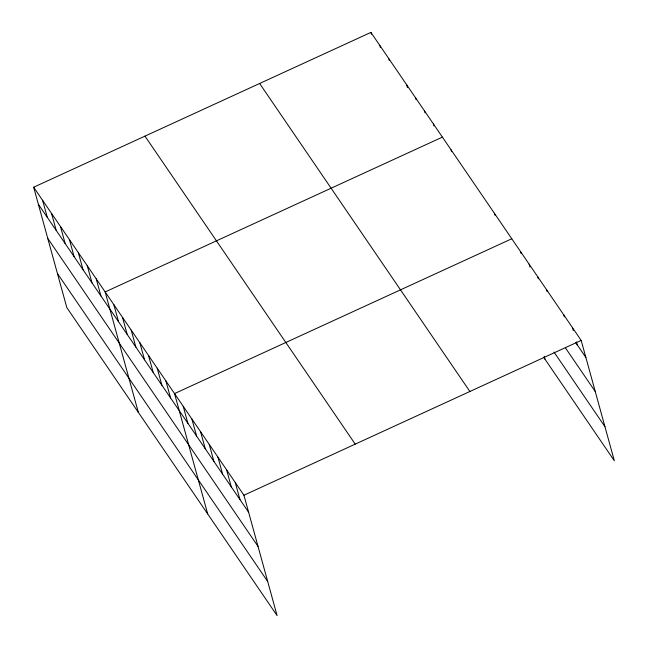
<?xml version="1.0" encoding="UTF-8"?>
<svg xmlns="http://www.w3.org/2000/svg" width="648" height="648" viewBox="0 0 648 648"><rect width="100%" height="100%" fill="white"/><g stroke="black" fill="none" stroke-linecap="round" stroke-linejoin="round"><path stroke-width="0.97" d="M33.664 187.223L243.931 495.226L277.093 615.6L66.825 307.598L33.664 187.223L370.907 32.4L581.175 340.403L614.336 460.777L543.858 357.55M442.398 137.117L105.154 291.94L138.316 412.322M511.79 238.764L174.547 393.579L207.7 513.961M243.931 495.226L581.175 340.403M575.586 342.403L585.881 357.485M565.453 347.903L595.269 391.578M553.991 352.05L604.949 426.692M259.621 83.487L469.889 391.489M144.958 136.129L355.226 444.131M38.37 204.306L248.646 512.309M47.758 238.391L258.034 546.394M57.437 273.513L267.705 581.515M572.5 327.694L573.286 330.545M576.428 341.933L577.206 344.785M563.833 314.993L564.351 316.888M546.483 289.583L547.001 291.479M537.808 276.874L538.334 278.778M529.133 264.173L529.918 267.017M520.457 251.465L520.984 253.368M544.166 356.295L544.944 359.138M494.44 213.354L494.967 215.249M451.073 149.826L451.591 151.721M433.463 124.027L433.982 125.931M424.529 110.938L425.048 112.841M415.587 97.848L416.113 99.752M406.652 84.758L407.438 87.61M388.784 58.579L389.302 60.483M379.841 45.49L380.368 47.385M370.907 32.4L371.434 34.295M235.264 482.517L239.971 499.6M226.589 469.816L231.296 486.899M217.914 457.107L222.62 474.19M209.239 444.398L213.945 461.489M200.564 431.698L205.27 448.781M191.897 418.989L196.603 436.08M183.222 406.288L187.928 423.371M165.872 380.878L170.578 397.961M157.197 368.169L161.903 385.26M148.53 355.469L153.236 372.551M139.855 342.76L144.561 359.851M131.179 330.059L135.886 347.142M122.504 317.35L127.211 334.441M113.829 304.649L118.535 321.732M96.22 278.851L100.926 295.934M87.286 265.761L91.992 282.844M78.351 252.671L83.057 269.754M69.409 239.582L74.115 256.665M60.475 226.492L65.181 243.575M51.54 213.403L56.246 230.486M42.606 200.313L47.312 217.396"/></g></svg>
